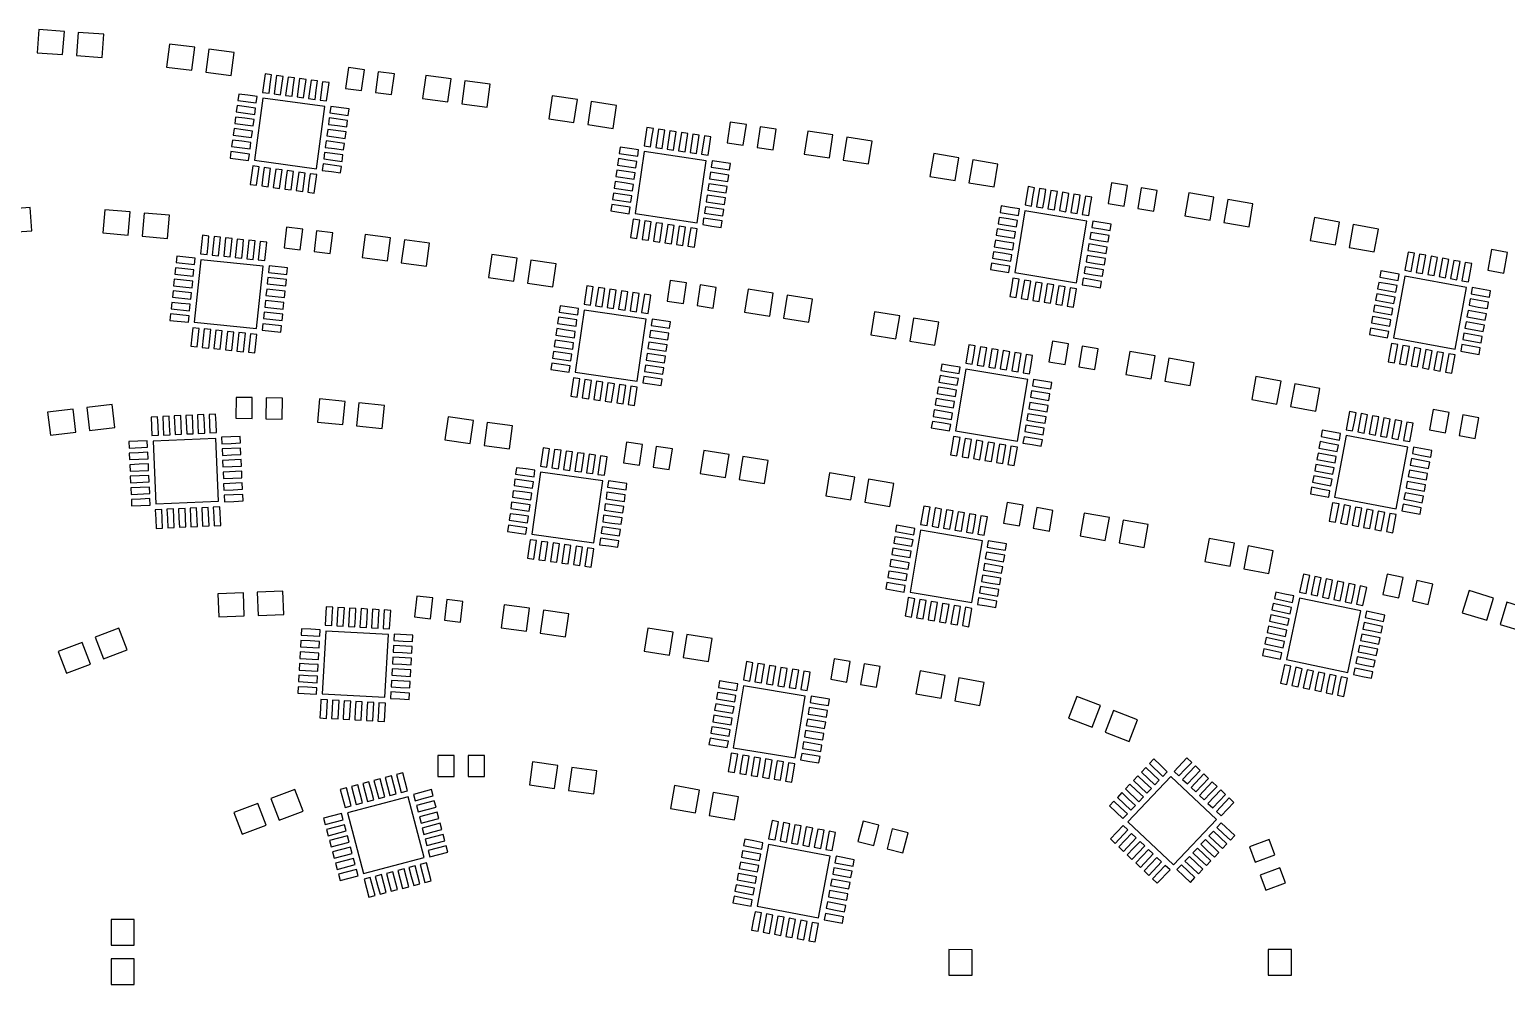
# Model space of a CAD drawing. Header units: millimetres. Extents: x -16 to 156, y 12 to 93.
# Drawn here: x 52.1 to 115.6, y 51.6 to 92.7 of the extents above; entities that cross this region are included whole.
import ezdxf

# ---------------------------------------------------------------- set-up
doc = ezdxf.new("R2010")
doc.units = ezdxf.units.MM
doc.header["$MEASUREMENT"] = 0
doc.layers.add('DXF_export_layers$bottom_solder_resist', color=18, linetype='Continuous', true_color=0x000000)

msp = doc.modelspace()

# ---------------------------------------------------------------- linework, layer by layer
at = {"layer": 'DXF_export_layers$bottom_solder_resist'}
for points in [[(53.566, 92.609), (52.469, 92.69), (52.395, 91.693), (53.492, 91.611)], [(55.262, 92.483), (54.165, 92.564), (54.091, 91.567), (55.188, 91.486)], [(59.185, 91.924), (58.095, 92.066), (57.966, 91.074), (59.057, 90.933)], [(60.871, 91.706), (59.78, 91.847), (59.652, 90.856), (60.742, 90.714)], [(66.485, 90.953), (65.791, 91.048), (65.669, 90.156), (66.362, 90.061)], [(62.429, 90.343), (62.483, 90.74), (62.205, 90.777), (62.098, 89.984), (62.376, 89.947)], [(62.925, 90.277), (62.978, 90.673), (62.701, 90.71), (62.594, 89.918), (62.871, 89.88)], [(63.42, 90.21), (63.474, 90.606), (63.196, 90.644), (63.089, 89.851), (63.367, 89.813)], [(63.916, 90.143), (63.969, 90.54), (63.692, 90.577), (63.585, 89.784), (63.862, 89.747)], [(64.411, 90.076), (64.465, 90.473), (64.187, 90.51), (64.08, 89.717), (64.358, 89.68)], [(64.907, 90.01), (64.96, 90.406), (64.683, 90.443), (64.576, 89.651), (64.853, 89.613)], [(67.773, 90.776), (67.079, 90.871), (66.957, 89.98), (67.65, 89.885)], [(70.213, 90.563), (69.124, 90.715), (68.986, 89.724), (70.076, 89.573)], [(71.897, 90.33), (70.808, 90.481), (70.67, 89.49), (71.76, 89.339)], [(61.466, 89.858), (61.069, 89.911), (61.032, 89.634), (61.825, 89.527), (61.862, 89.804)], [(64.78, 89.371), (62.105, 89.731), (61.744, 87.056), (64.42, 86.695)], [(75.648, 89.67), (74.56, 89.83), (74.415, 88.84), (75.503, 88.681)], [(61.399, 89.362), (61.002, 89.416), (60.965, 89.138), (61.758, 89.031), (61.795, 89.309)], [(65.392, 89.046), (65.789, 88.993), (65.826, 89.27), (65.033, 89.377), (64.996, 89.099)], [(77.33, 89.424), (76.242, 89.583), (76.097, 88.594), (77.185, 88.434)], [(61.265, 88.371), (60.869, 88.425), (60.831, 88.147), (61.624, 88.04), (61.662, 88.318)], [(61.332, 88.867), (60.936, 88.92), (60.898, 88.643), (61.691, 88.536), (61.729, 88.813)], [(65.259, 88.055), (65.655, 88.002), (65.693, 88.279), (64.9, 88.386), (64.862, 88.108)], [(65.326, 88.55), (65.722, 88.497), (65.759, 88.775), (64.967, 88.881), (64.929, 88.604)], [(78.86, 88.038), (78.919, 88.433), (78.642, 88.474), (78.524, 87.683), (78.801, 87.642)], [(79.355, 87.964), (79.413, 88.36), (79.136, 88.401), (79.019, 87.61), (79.296, 87.568)], [(82.923, 88.593), (82.23, 88.697), (82.096, 87.807), (82.789, 87.703)], [(84.208, 88.4), (83.516, 88.504), (83.382, 87.614), (84.074, 87.51)], [(61.199, 87.876), (60.802, 87.929), (60.765, 87.652), (61.558, 87.545), (61.595, 87.822)], [(65.192, 87.559), (65.588, 87.506), (65.626, 87.784), (64.833, 87.89), (64.796, 87.613)], [(79.849, 87.891), (79.908, 88.286), (79.631, 88.327), (79.513, 87.536), (79.79, 87.495)], [(80.344, 87.817), (80.402, 88.213), (80.125, 88.254), (80.008, 87.463), (80.285, 87.422)], [(80.838, 87.744), (80.897, 88.139), (80.62, 88.181), (80.503, 87.389), (80.779, 87.348)], [(81.333, 87.67), (81.392, 88.066), (81.115, 88.107), (80.997, 87.316), (81.274, 87.275)], [(86.652, 88.148), (85.565, 88.316), (85.412, 87.328), (86.5, 87.16)], [(88.332, 87.888), (87.245, 88.056), (87.092, 87.068), (88.18, 86.9)], [(61.132, 87.38), (60.735, 87.434), (60.698, 87.156), (61.491, 87.049), (61.528, 87.327)], [(65.125, 87.064), (65.522, 87.011), (65.559, 87.288), (64.766, 87.395), (64.729, 87.117)], [(77.817, 87.07), (77.421, 87.129), (77.38, 86.852), (78.171, 86.735), (78.212, 87.012)], [(77.89, 87.565), (77.494, 87.624), (77.453, 87.347), (78.245, 87.229), (78.286, 87.506)], [(81.198, 87.033), (78.527, 87.43), (78.13, 84.759), (80.801, 84.362)], [(92.075, 87.169), (90.989, 87.346), (90.828, 86.359), (91.914, 86.182)], [(61.617, 86.417), (61.564, 86.02), (61.841, 85.983), (61.948, 86.776), (61.671, 86.813)], [(62.113, 86.35), (62.059, 85.954), (62.337, 85.916), (62.444, 86.709), (62.166, 86.746)], [(62.608, 86.283), (62.555, 85.887), (62.832, 85.849), (62.939, 86.642), (62.662, 86.68)], [(63.104, 86.216), (63.051, 85.82), (63.328, 85.783), (63.435, 86.575), (63.157, 86.613)], [(63.599, 86.15), (63.546, 85.753), (63.824, 85.716), (63.93, 86.509), (63.653, 86.546)], [(64.095, 86.083), (64.042, 85.686), (64.319, 85.649), (64.426, 86.442), (64.148, 86.479)], [(65.058, 86.568), (65.455, 86.515), (65.492, 86.792), (64.699, 86.899), (64.662, 86.622)], [(77.743, 86.576), (77.347, 86.634), (77.306, 86.358), (78.098, 86.24), (78.139, 86.517)], [(81.732, 86.206), (82.128, 86.147), (82.169, 86.424), (81.377, 86.541), (81.336, 86.265)], [(81.805, 86.7), (82.201, 86.642), (82.242, 86.919), (81.451, 87.036), (81.41, 86.759)], [(93.753, 86.895), (92.667, 87.072), (92.506, 86.085), (93.592, 85.908)], [(77.67, 86.081), (77.274, 86.14), (77.233, 85.863), (78.024, 85.745), (78.065, 86.022)], [(81.659, 85.711), (82.054, 85.652), (82.095, 85.929), (81.304, 86.047), (81.263, 85.77)], [(95.26, 85.484), (95.325, 85.878), (95.049, 85.924), (94.918, 85.135), (95.195, 85.089)], [(95.753, 85.402), (95.818, 85.797), (95.542, 85.843), (95.412, 85.053), (95.688, 85.008)], [(99.331, 85.973), (98.641, 86.088), (98.492, 85.201), (99.183, 85.085)], [(100.613, 85.758), (99.923, 85.874), (99.774, 84.986), (100.465, 84.87)], [(77.596, 85.587), (77.201, 85.645), (77.159, 85.368), (77.951, 85.251), (77.992, 85.528)], [(81.585, 85.217), (81.981, 85.158), (82.022, 85.435), (81.231, 85.552), (81.189, 85.275)], [(96.246, 85.321), (96.312, 85.715), (96.035, 85.761), (95.905, 84.972), (96.181, 84.926)], [(96.74, 85.239), (96.805, 85.634), (96.529, 85.68), (96.398, 84.89), (96.675, 84.845)], [(97.233, 85.158), (97.298, 85.552), (97.022, 85.598), (96.892, 84.809), (97.168, 84.763)], [(97.726, 85.076), (97.792, 85.471), (97.515, 85.516), (97.385, 84.727), (97.661, 84.681)], [(103.053, 85.466), (101.969, 85.652), (101.8, 84.667), (102.884, 84.481)], [(104.729, 85.179), (103.645, 85.365), (103.475, 84.379), (104.56, 84.193)], [(52.092, 85.024), (50.995, 84.942), (51.069, 83.945), (52.166, 84.026)], [(56.399, 84.834), (55.303, 84.926), (55.219, 83.929), (56.316, 83.837)], [(58.093, 84.692), (56.997, 84.784), (56.913, 83.787), (58.01, 83.695)], [(77.523, 85.092), (77.127, 85.151), (77.086, 84.874), (77.877, 84.756), (77.918, 85.033)], [(81.438, 84.227), (81.834, 84.169), (81.875, 84.446), (81.084, 84.563), (81.043, 84.286)], [(81.512, 84.722), (81.907, 84.663), (81.948, 84.94), (81.157, 85.058), (81.116, 84.781)], [(94.201, 84.534), (93.806, 84.599), (93.76, 84.323), (94.55, 84.192), (94.595, 84.469)], [(94.282, 85.027), (93.888, 85.092), (93.842, 84.816), (94.631, 84.686), (94.677, 84.962)], [(97.581, 84.441), (94.917, 84.882), (94.477, 82.218), (97.141, 81.777)], [(108.458, 84.398), (107.375, 84.593), (107.198, 83.609), (108.281, 83.414)], [(63.828, 84.093), (63.133, 84.177), (63.024, 83.284), (63.719, 83.199)], [(65.118, 83.936), (64.423, 84.02), (64.314, 83.127), (65.009, 83.042)], [(77.995, 84.122), (77.937, 83.726), (78.214, 83.685), (78.331, 84.477), (78.054, 84.518)], [(78.49, 84.049), (78.431, 83.653), (78.708, 83.612), (78.826, 84.403), (78.549, 84.444)], [(78.985, 83.975), (78.926, 83.579), (79.203, 83.538), (79.32, 84.33), (79.043, 84.371)], [(79.479, 83.902), (79.42, 83.506), (79.697, 83.465), (79.815, 84.256), (79.538, 84.297)], [(79.974, 83.828), (79.915, 83.433), (80.192, 83.391), (80.309, 84.183), (80.032, 84.224)], [(80.468, 83.755), (80.41, 83.359), (80.686, 83.318), (80.804, 84.109), (80.527, 84.15)], [(94.119, 84.04), (93.725, 84.106), (93.679, 83.829), (94.468, 83.699), (94.514, 83.975)], [(98.102, 83.605), (98.496, 83.54), (98.542, 83.816), (97.753, 83.947), (97.707, 83.67)], [(98.183, 84.099), (98.578, 84.033), (98.623, 84.31), (97.834, 84.44), (97.788, 84.164)], [(110.131, 84.098), (109.048, 84.292), (108.871, 83.308), (109.954, 83.113)], [(59.749, 83.398), (59.791, 83.796), (59.513, 83.826), (59.428, 83.03), (59.707, 83.001)], [(60.246, 83.346), (60.289, 83.743), (60.01, 83.773), (59.926, 82.977), (60.204, 82.948)], [(60.744, 83.293), (60.786, 83.691), (60.507, 83.72), (60.423, 82.925), (60.701, 82.895)], [(61.241, 83.24), (61.283, 83.638), (61.005, 83.667), (60.92, 82.872), (61.198, 82.842)], [(61.738, 83.187), (61.78, 83.585), (61.502, 83.614), (61.417, 82.819), (61.696, 82.789)], [(62.235, 83.134), (62.277, 83.532), (61.999, 83.562), (61.914, 82.766), (62.193, 82.737)], [(67.605, 83.716), (66.515, 83.865), (66.38, 82.874), (67.47, 82.725)], [(69.29, 83.486), (68.2, 83.635), (68.065, 82.644), (69.154, 82.495)], [(94.038, 83.547), (93.643, 83.612), (93.597, 83.336), (94.387, 83.206), (94.432, 83.482)], [(98.02, 83.112), (98.415, 83.047), (98.46, 83.323), (97.671, 83.453), (97.625, 83.177)], [(58.8, 82.886), (58.402, 82.928), (58.372, 82.65), (59.168, 82.565), (59.197, 82.844)], [(62.127, 82.492), (59.442, 82.777), (59.157, 80.092), (61.842, 79.807)], [(73.056, 82.837), (71.967, 82.994), (71.824, 82.004), (72.913, 81.847)], [(74.738, 82.595), (73.649, 82.752), (73.507, 81.762), (74.596, 81.605)], [(93.956, 83.054), (93.562, 83.119), (93.516, 82.843), (94.305, 82.712), (94.351, 82.989)], [(97.938, 82.619), (98.333, 82.553), (98.379, 82.83), (97.59, 82.96), (97.544, 82.684)], [(111.615, 82.663), (111.686, 83.056), (111.411, 83.106), (111.268, 82.319), (111.543, 82.269)], [(112.107, 82.573), (112.178, 82.967), (111.903, 83.017), (111.76, 82.23), (112.035, 82.18)], [(112.599, 82.484), (112.67, 82.878), (112.395, 82.928), (112.252, 82.14), (112.527, 82.09)], [(113.091, 82.395), (113.162, 82.788), (112.887, 82.838), (112.744, 82.051), (113.019, 82.001)], [(113.583, 82.305), (113.654, 82.699), (113.379, 82.749), (113.236, 81.962), (113.511, 81.912)], [(114.075, 82.216), (114.146, 82.609), (113.871, 82.659), (113.728, 81.872), (114.003, 81.822)], [(115.693, 83.087), (115.005, 83.214), (114.842, 82.328), (115.531, 82.202)], [(58.747, 82.389), (58.349, 82.431), (58.32, 82.152), (59.115, 82.068), (59.145, 82.346)], [(62.748, 82.185), (63.145, 82.143), (63.175, 82.421), (62.38, 82.506), (62.35, 82.227)], [(93.875, 82.561), (93.48, 82.626), (93.434, 82.35), (94.224, 82.219), (94.269, 82.495)], [(97.857, 82.125), (98.252, 82.06), (98.297, 82.336), (97.508, 82.467), (97.462, 82.191)], [(110.63, 82.222), (110.237, 82.293), (110.187, 82.018), (110.974, 81.875), (111.024, 82.15)], [(113.919, 81.583), (111.263, 82.066), (110.78, 79.41), (113.437, 78.927)], [(58.641, 81.394), (58.243, 81.436), (58.214, 81.158), (59.009, 81.074), (59.039, 81.352)], [(58.694, 81.891), (58.296, 81.934), (58.267, 81.655), (59.062, 81.571), (59.092, 81.849)], [(62.642, 81.19), (63.04, 81.148), (63.069, 81.427), (62.274, 81.511), (62.244, 81.233)], [(62.695, 81.688), (63.093, 81.645), (63.122, 81.924), (62.327, 82.008), (62.297, 81.73)], [(76.276, 81.213), (76.334, 81.609), (76.057, 81.649), (75.941, 80.857), (76.218, 80.817)], [(76.771, 81.14), (76.829, 81.536), (76.552, 81.577), (76.436, 80.785), (76.713, 80.745)], [(77.266, 81.068), (77.323, 81.464), (77.046, 81.504), (76.931, 80.713), (77.208, 80.672)], [(77.76, 80.996), (77.818, 81.392), (77.541, 81.432), (77.425, 80.641), (77.703, 80.6)], [(80.342, 81.777), (79.65, 81.879), (79.517, 80.989), (80.21, 80.886)], [(81.628, 81.586), (80.936, 81.688), (80.803, 80.798), (81.496, 80.695)], [(84.082, 81.335), (82.995, 81.502), (82.843, 80.514), (83.931, 80.347)], [(94.331, 81.583), (94.266, 81.188), (94.542, 81.143), (94.673, 81.932), (94.397, 81.978)], [(94.825, 81.501), (94.759, 81.107), (95.036, 81.061), (95.166, 81.85), (94.89, 81.896)], [(95.318, 81.42), (95.253, 81.025), (95.529, 80.98), (95.659, 81.769), (95.383, 81.815)], [(95.811, 81.338), (95.746, 80.944), (96.022, 80.898), (96.153, 81.687), (95.876, 81.733)], [(96.305, 81.257), (96.239, 80.862), (96.516, 80.817), (96.646, 81.606), (96.37, 81.652)], [(96.798, 81.175), (96.733, 80.781), (97.009, 80.735), (97.139, 81.524), (96.863, 81.57)], [(97.775, 81.632), (98.17, 81.567), (98.216, 81.843), (97.426, 81.974), (97.381, 81.697)], [(110.541, 81.73), (110.147, 81.801), (110.097, 81.526), (110.884, 81.383), (110.934, 81.658)], [(114.516, 81.231), (114.909, 81.16), (114.959, 81.435), (114.172, 81.578), (114.122, 81.303)], [(58.588, 80.897), (58.191, 80.939), (58.161, 80.661), (58.957, 80.576), (58.986, 80.855)], [(62.589, 80.693), (62.987, 80.651), (63.017, 80.929), (62.221, 81.014), (62.192, 80.735)], [(75.307, 80.738), (74.911, 80.796), (74.871, 80.519), (75.663, 80.403), (75.703, 80.68)], [(78.255, 80.924), (78.313, 81.319), (78.036, 81.36), (77.92, 80.568), (78.197, 80.528)], [(78.75, 80.851), (78.808, 81.247), (78.531, 81.288), (78.415, 80.496), (78.692, 80.456)], [(85.763, 81.077), (84.675, 81.244), (84.524, 80.256), (85.611, 80.089)], [(110.362, 80.746), (109.969, 80.817), (109.919, 80.542), (110.706, 80.399), (110.756, 80.674)], [(110.452, 81.238), (110.058, 81.309), (110.008, 81.034), (110.795, 80.891), (110.845, 81.166)], [(114.426, 80.739), (114.82, 80.668), (114.87, 80.943), (114.083, 81.086), (114.033, 80.811)], [(58.536, 80.4), (58.138, 80.442), (58.108, 80.164), (58.904, 80.079), (58.933, 80.358)], [(62.536, 80.196), (62.934, 80.154), (62.964, 80.432), (62.168, 80.517), (62.139, 80.238)], [(75.235, 80.243), (74.839, 80.301), (74.799, 80.024), (75.59, 79.908), (75.631, 80.185)], [(78.616, 80.214), (75.945, 80.604), (75.554, 77.933), (78.226, 77.542)], [(79.225, 79.883), (79.621, 79.825), (79.661, 80.102), (78.869, 80.217), (78.829, 79.94)], [(89.525, 80.355), (88.44, 80.533), (88.278, 79.546), (89.364, 79.368)], [(91.203, 80.08), (90.117, 80.258), (89.956, 79.271), (91.041, 79.093)], [(110.273, 80.254), (109.879, 80.325), (109.829, 80.05), (110.616, 79.907), (110.666, 80.182)], [(114.337, 80.247), (114.731, 80.176), (114.781, 80.451), (113.994, 80.594), (113.943, 80.319)], [(59.048, 79.45), (59.006, 79.053), (59.284, 79.023), (59.369, 79.819), (59.09, 79.848)], [(59.545, 79.398), (59.503, 79), (59.782, 78.97), (59.866, 79.766), (59.588, 79.795)], [(60.043, 79.345), (60, 78.947), (60.279, 78.917), (60.363, 79.713), (60.085, 79.742)], [(60.54, 79.292), (60.498, 78.894), (60.776, 78.865), (60.86, 79.66), (60.582, 79.69)], [(61.037, 79.239), (60.995, 78.841), (61.273, 78.812), (61.358, 79.607), (61.079, 79.637)], [(61.534, 79.186), (61.492, 78.788), (61.77, 78.759), (61.855, 79.554), (61.576, 79.584)], [(62.484, 79.699), (62.881, 79.657), (62.911, 79.935), (62.115, 80.02), (62.086, 79.741)], [(75.163, 79.748), (74.767, 79.806), (74.726, 79.529), (75.518, 79.413), (75.559, 79.69)], [(79.153, 79.388), (79.548, 79.33), (79.589, 79.607), (78.797, 79.723), (78.757, 79.446)], [(110.183, 79.762), (109.79, 79.833), (109.74, 79.558), (110.527, 79.415), (110.577, 79.69)], [(114.158, 79.263), (114.552, 79.192), (114.602, 79.467), (113.815, 79.61), (113.765, 79.335)], [(114.248, 79.755), (114.641, 79.684), (114.691, 79.959), (113.904, 80.102), (113.854, 79.827)], [(75.09, 79.254), (74.695, 79.311), (74.654, 79.034), (75.446, 78.919), (75.486, 79.196)], [(79.08, 78.893), (79.476, 78.835), (79.517, 79.112), (78.725, 79.228), (78.684, 78.951)], [(92.713, 78.667), (92.779, 79.062), (92.503, 79.108), (92.371, 78.318), (92.648, 78.272)], [(93.207, 78.585), (93.272, 78.979), (92.996, 79.025), (92.865, 78.236), (93.141, 78.19)], [(93.7, 78.503), (93.766, 78.897), (93.489, 78.943), (93.358, 78.154), (93.634, 78.108)], [(94.193, 78.42), (94.259, 78.815), (93.983, 78.861), (93.851, 78.072), (94.127, 78.026)], [(96.79, 79.149), (96.1, 79.266), (95.95, 78.378), (96.64, 78.262)], [(98.072, 78.932), (97.382, 79.049), (97.232, 78.162), (97.922, 78.045)], [(110.624, 78.777), (110.553, 78.384), (110.828, 78.334), (110.971, 79.121), (110.696, 79.171)], [(111.116, 78.688), (111.045, 78.294), (111.32, 78.244), (111.463, 79.031), (111.188, 79.081)], [(111.608, 78.598), (111.537, 78.205), (111.812, 78.155), (111.955, 78.942), (111.68, 78.992)], [(112.1, 78.509), (112.029, 78.115), (112.304, 78.065), (112.447, 78.853), (112.172, 78.903)], [(114.069, 78.771), (114.462, 78.7), (114.513, 78.975), (113.725, 79.118), (113.675, 78.843)], [(74.946, 78.264), (74.55, 78.322), (74.51, 78.045), (75.301, 77.929), (75.342, 78.206)], [(75.018, 78.759), (74.622, 78.817), (74.582, 78.54), (75.374, 78.424), (75.414, 78.701)], [(78.936, 77.904), (79.331, 77.846), (79.372, 78.123), (78.58, 78.238), (78.54, 77.961)], [(79.008, 78.398), (79.404, 78.34), (79.444, 78.617), (78.653, 78.733), (78.612, 78.456)], [(91.735, 78.212), (91.341, 78.277), (91.295, 78.001), (92.084, 77.87), (92.13, 78.146)], [(94.686, 78.338), (94.752, 78.733), (94.476, 78.779), (94.344, 77.99), (94.62, 77.944)], [(95.179, 78.256), (95.245, 78.651), (94.969, 78.697), (94.837, 77.908), (95.114, 77.862)], [(100.521, 78.632), (99.437, 78.821), (99.265, 77.836), (100.349, 77.647)], [(102.196, 78.34), (101.112, 78.529), (100.94, 77.544), (102.024, 77.355)], [(112.592, 78.42), (112.521, 78.026), (112.796, 77.976), (112.939, 78.763), (112.664, 78.813)], [(113.084, 78.33), (113.013, 77.937), (113.288, 77.887), (113.431, 78.674), (113.156, 78.724)], [(75.421, 77.295), (75.363, 76.899), (75.64, 76.859), (75.756, 77.651), (75.479, 77.691)], [(75.916, 77.223), (75.858, 76.827), (76.135, 76.787), (76.25, 77.578), (75.973, 77.619)], [(78.863, 77.409), (79.259, 77.351), (79.3, 77.628), (78.508, 77.744), (78.468, 77.467)], [(91.653, 77.718), (91.259, 77.784), (91.213, 77.508), (92.002, 77.376), (92.048, 77.653)], [(95.033, 77.621), (92.37, 78.065), (91.926, 75.402), (94.589, 74.958)], [(95.635, 77.278), (96.029, 77.212), (96.075, 77.488), (95.286, 77.62), (95.24, 77.344)], [(105.941, 77.544), (104.859, 77.743), (104.678, 76.76), (105.76, 76.561)], [(76.41, 77.151), (76.353, 76.755), (76.63, 76.714), (76.745, 77.506), (76.468, 77.546)], [(76.905, 77.078), (76.847, 76.683), (77.124, 76.642), (77.24, 77.434), (76.963, 77.474)], [(77.4, 77.006), (77.342, 76.61), (77.619, 76.57), (77.735, 77.361), (77.458, 77.402)], [(77.895, 76.934), (77.837, 76.538), (78.114, 76.498), (78.229, 77.289), (77.952, 77.33)], [(91.571, 77.225), (91.176, 77.291), (91.13, 77.015), (91.919, 76.883), (91.965, 77.159)], [(95.553, 76.785), (95.947, 76.719), (95.993, 76.995), (95.204, 77.127), (95.158, 76.85)], [(107.613, 77.236), (106.531, 77.435), (106.35, 76.452), (107.432, 76.253)], [(53.938, 76.343), (52.846, 76.215), (52.962, 75.222), (54.055, 75.35)], [(55.626, 76.541), (54.534, 76.413), (54.651, 75.42), (55.743, 75.548)], [(61.656, 76.835), (60.956, 76.845), (60.943, 75.945), (61.643, 75.935)], [(62.956, 76.815), (62.256, 76.826), (62.243, 75.926), (62.942, 75.915)], [(65.648, 76.67), (64.553, 76.778), (64.455, 75.783), (65.55, 75.675)], [(67.34, 76.503), (66.245, 76.611), (66.147, 75.616), (67.242, 75.508)], [(91.407, 76.239), (91.012, 76.304), (90.966, 76.028), (91.755, 75.897), (91.801, 76.173)], [(91.489, 76.732), (91.094, 76.798), (91.048, 76.521), (91.837, 76.39), (91.883, 76.666)], [(95.471, 76.292), (95.865, 76.226), (95.911, 76.502), (95.122, 76.633), (95.076, 76.357)], [(113.179, 76.2), (112.491, 76.329), (112.324, 75.445), (113.012, 75.315)], [(57.596, 75.614), (57.577, 76.013), (57.298, 76.001), (57.334, 75.202), (57.614, 75.214)], [(58.095, 75.637), (58.077, 76.036), (57.797, 76.024), (57.834, 75.224), (58.113, 75.237)], [(58.595, 75.659), (58.576, 76.059), (58.297, 76.046), (58.333, 75.247), (58.613, 75.26)], [(59.094, 75.682), (59.076, 76.082), (58.796, 76.069), (58.833, 75.27), (59.112, 75.283)], [(59.594, 75.705), (59.575, 76.105), (59.296, 76.092), (59.332, 75.293), (59.612, 75.306)], [(60.093, 75.728), (60.075, 76.127), (59.795, 76.115), (59.832, 75.316), (60.111, 75.328)], [(71.176, 75.85), (70.086, 76.002), (69.948, 75.011), (71.038, 74.859)], [(72.86, 75.615), (71.77, 75.767), (71.632, 74.776), (72.721, 74.625)], [(91.324, 75.746), (90.93, 75.811), (90.884, 75.535), (91.673, 75.404), (91.719, 75.68)], [(95.388, 75.798), (95.783, 75.733), (95.829, 76.009), (95.04, 76.14), (94.994, 75.864)], [(109.095, 75.795), (109.168, 76.188), (108.893, 76.239), (108.746, 75.453), (109.022, 75.401)], [(109.586, 75.703), (109.66, 76.096), (109.384, 76.148), (109.238, 75.361), (109.513, 75.31)], [(110.078, 75.612), (110.151, 76.005), (109.876, 76.056), (109.729, 75.27), (110.005, 75.218)], [(110.569, 75.52), (110.643, 75.913), (110.367, 75.964), (110.221, 75.178), (110.496, 75.127)], [(111.061, 75.428), (111.134, 75.822), (110.859, 75.873), (110.712, 75.086), (110.988, 75.035)], [(111.553, 75.337), (111.626, 75.73), (111.351, 75.781), (111.204, 74.995), (111.479, 74.944)], [(114.456, 75.959), (113.769, 76.089), (113.602, 75.204), (114.29, 75.075)], [(60.083, 75.077), (57.386, 74.954), (57.509, 72.256), (60.206, 72.38)], [(60.743, 74.867), (61.143, 74.885), (61.13, 75.165), (60.331, 75.128), (60.343, 74.848)], [(91.78, 74.767), (91.714, 74.373), (91.99, 74.327), (92.122, 75.116), (91.846, 75.162)], [(92.273, 74.685), (92.207, 74.291), (92.483, 74.245), (92.615, 75.034), (92.339, 75.08)], [(95.224, 74.812), (95.619, 74.746), (95.665, 75.022), (94.875, 75.154), (94.829, 74.878)], [(95.306, 75.305), (95.701, 75.239), (95.747, 75.516), (94.958, 75.647), (94.912, 75.371)], [(108.108, 75.358), (107.715, 75.431), (107.664, 75.156), (108.45, 75.009), (108.501, 75.285)], [(111.394, 74.705), (108.74, 75.2), (108.245, 72.545), (110.9, 72.051)], [(56.734, 74.964), (56.335, 74.946), (56.348, 74.666), (57.147, 74.702), (57.134, 74.982)], [(56.757, 74.464), (56.358, 74.446), (56.37, 74.167), (57.17, 74.203), (57.157, 74.483)], [(60.766, 74.367), (61.165, 74.385), (61.153, 74.665), (60.353, 74.629), (60.366, 74.349)], [(74.394, 74.24), (74.451, 74.636), (74.174, 74.676), (74.061, 73.884), (74.338, 73.844)], [(74.889, 74.17), (74.946, 74.566), (74.669, 74.605), (74.556, 73.813), (74.833, 73.774)], [(75.384, 74.099), (75.441, 74.495), (75.164, 74.535), (75.051, 73.743), (75.328, 73.703)], [(75.879, 74.029), (75.936, 74.425), (75.659, 74.464), (75.546, 73.672), (75.823, 73.633)], [(76.374, 73.958), (76.431, 74.354), (76.154, 74.394), (76.041, 73.602), (76.318, 73.562)], [(78.45, 74.819), (77.757, 74.92), (77.628, 74.029), (78.321, 73.928)], [(79.737, 74.632), (79.044, 74.733), (78.914, 73.842), (79.607, 73.741)], [(82.176, 74.388), (81.088, 74.553), (80.938, 73.565), (82.026, 73.399)], [(92.766, 74.603), (92.701, 74.208), (92.977, 74.162), (93.108, 74.952), (92.832, 74.998)], [(93.259, 74.521), (93.194, 74.126), (93.47, 74.08), (93.601, 74.869), (93.325, 74.915)], [(93.753, 74.439), (93.687, 74.044), (93.963, 73.998), (94.095, 74.787), (93.818, 74.833)], [(94.246, 74.356), (94.18, 73.962), (94.456, 73.916), (94.588, 74.705), (94.312, 74.751)], [(107.925, 74.375), (107.532, 74.448), (107.481, 74.173), (108.267, 74.026), (108.318, 74.302)], [(108.017, 74.866), (107.623, 74.94), (107.572, 74.664), (108.359, 74.518), (108.41, 74.793)], [(111.989, 74.35), (112.383, 74.277), (112.434, 74.552), (111.647, 74.699), (111.596, 74.423)], [(56.78, 73.965), (56.38, 73.947), (56.393, 73.667), (57.192, 73.704), (57.18, 73.983)], [(60.789, 73.868), (61.188, 73.886), (61.175, 74.166), (60.376, 74.129), (60.389, 73.849)], [(73.427, 73.762), (73.031, 73.818), (72.992, 73.541), (73.784, 73.428), (73.823, 73.705)], [(76.869, 73.888), (76.926, 74.284), (76.649, 74.323), (76.536, 73.531), (76.813, 73.492)], [(83.857, 74.133), (82.769, 74.298), (82.619, 73.309), (83.706, 73.144)], [(107.834, 73.883), (107.44, 73.956), (107.389, 73.681), (108.175, 73.535), (108.227, 73.81)], [(111.898, 73.859), (112.291, 73.785), (112.342, 74.061), (111.556, 74.207), (111.504, 73.932)], [(56.803, 73.465), (56.403, 73.447), (56.416, 73.168), (57.215, 73.204), (57.202, 73.484)], [(60.811, 73.368), (61.211, 73.386), (61.198, 73.666), (60.399, 73.63), (60.412, 73.35)], [(60.834, 72.869), (61.234, 72.887), (61.221, 73.167), (60.422, 73.13), (60.435, 72.85)], [(73.357, 73.267), (72.961, 73.323), (72.921, 73.046), (73.713, 72.933), (73.753, 73.21)], [(76.738, 73.25), (74.065, 73.63), (73.685, 70.957), (76.358, 70.577)], [(77.348, 72.921), (77.744, 72.864), (77.783, 73.142), (76.991, 73.254), (76.952, 72.977)], [(87.59, 73.417), (86.504, 73.596), (86.341, 72.61), (87.426, 72.43)], [(89.267, 73.139), (88.182, 73.319), (88.018, 72.332), (89.104, 72.152)], [(107.742, 73.392), (107.349, 73.465), (107.297, 73.19), (108.084, 73.043), (108.135, 73.318)], [(111.715, 72.876), (112.108, 72.802), (112.159, 73.078), (111.373, 73.224), (111.321, 72.949)], [(111.806, 73.367), (112.199, 73.294), (112.251, 73.569), (111.464, 73.716), (111.413, 73.44)], [(56.826, 72.966), (56.426, 72.948), (56.439, 72.668), (57.238, 72.705), (57.225, 72.984)], [(56.848, 72.467), (56.449, 72.448), (56.462, 72.169), (57.261, 72.205), (57.248, 72.485)], [(60.857, 72.369), (61.257, 72.387), (61.244, 72.667), (60.445, 72.631), (60.457, 72.351)], [(73.286, 72.772), (72.89, 72.828), (72.851, 72.551), (73.643, 72.438), (73.682, 72.715)], [(77.277, 72.426), (77.673, 72.369), (77.713, 72.647), (76.921, 72.759), (76.881, 72.482)], [(107.65, 72.9), (107.257, 72.973), (107.206, 72.698), (107.992, 72.552), (108.044, 72.827)], [(111.623, 72.384), (112.016, 72.311), (112.068, 72.586), (111.281, 72.733), (111.23, 72.457)], [(57.498, 71.605), (57.517, 71.206), (57.796, 71.218), (57.76, 72.018), (57.48, 72.005)], [(57.998, 71.628), (58.016, 71.228), (58.296, 71.241), (58.259, 72.04), (57.98, 72.028)], [(58.497, 71.651), (58.516, 71.251), (58.795, 71.264), (58.759, 72.063), (58.479, 72.05)], [(58.997, 71.674), (59.015, 71.274), (59.295, 71.287), (59.258, 72.086), (58.979, 72.073)], [(59.496, 71.696), (59.515, 71.297), (59.794, 71.31), (59.758, 72.109), (59.478, 72.096)], [(59.996, 71.719), (60.014, 71.32), (60.294, 71.332), (60.257, 72.132), (59.977, 72.119)], [(73.216, 72.277), (72.82, 72.333), (72.78, 72.056), (73.572, 71.943), (73.612, 72.22)], [(77.207, 71.931), (77.603, 71.874), (77.642, 72.152), (76.85, 72.264), (76.811, 71.987)], [(90.767, 71.725), (90.834, 72.12), (90.557, 72.166), (90.424, 71.378), (90.7, 71.331)], [(91.26, 71.642), (91.327, 72.037), (91.05, 72.083), (90.917, 71.294), (91.193, 71.248)], [(91.753, 71.559), (91.82, 71.953), (91.544, 72), (91.41, 71.211), (91.686, 71.164)], [(92.246, 71.476), (92.313, 71.87), (92.037, 71.917), (91.903, 71.128), (92.179, 71.081)], [(94.837, 72.199), (94.147, 72.317), (93.994, 71.43), (94.684, 71.312)], [(96.118, 71.978), (95.428, 72.097), (95.275, 71.21), (95.965, 71.091)], [(98.55, 71.67), (97.467, 71.864), (97.291, 70.879), (98.374, 70.686)], [(108.087, 71.913), (108.014, 71.52), (108.289, 71.469), (108.436, 72.255), (108.16, 72.307)], [(108.579, 71.822), (108.505, 71.429), (108.781, 71.377), (108.927, 72.164), (108.652, 72.215)], [(109.07, 71.73), (108.997, 71.337), (109.272, 71.286), (109.419, 72.072), (109.143, 72.124)], [(109.562, 71.639), (109.489, 71.246), (109.764, 71.194), (109.91, 71.981), (109.635, 72.032)], [(110.053, 71.547), (109.98, 71.154), (110.255, 71.103), (110.402, 71.889), (110.127, 71.941)], [(110.545, 71.456), (110.472, 71.063), (110.747, 71.011), (110.893, 71.798), (110.618, 71.849)], [(111.532, 71.892), (111.925, 71.819), (111.976, 72.095), (111.19, 72.241), (111.138, 71.966)], [(73.075, 71.287), (72.679, 71.343), (72.639, 71.066), (73.432, 70.953), (73.471, 71.23)], [(73.145, 71.782), (72.749, 71.838), (72.71, 71.561), (73.502, 71.448), (73.541, 71.725)], [(77.066, 70.941), (77.462, 70.884), (77.502, 71.162), (76.709, 71.274), (76.67, 70.997)], [(77.136, 71.436), (77.533, 71.379), (77.572, 71.657), (76.78, 71.769), (76.74, 71.492)], [(89.788, 71.272), (89.393, 71.339), (89.347, 71.063), (90.136, 70.929), (90.182, 71.205)], [(92.739, 71.392), (92.806, 71.787), (92.53, 71.833), (92.396, 71.045), (92.672, 70.998)], [(93.232, 71.309), (93.299, 71.704), (93.023, 71.75), (92.889, 70.961), (93.165, 70.915)], [(100.224, 71.371), (99.141, 71.565), (98.965, 70.581), (100.048, 70.387)], [(73.553, 70.32), (73.497, 69.923), (73.774, 69.884), (73.887, 70.676), (73.61, 70.716)], [(74.048, 70.249), (73.992, 69.853), (74.269, 69.814), (74.382, 70.606), (74.105, 70.645)], [(74.543, 70.179), (74.487, 69.783), (74.764, 69.743), (74.877, 70.535), (74.6, 70.575)], [(76.996, 70.446), (77.392, 70.389), (77.431, 70.667), (76.639, 70.779), (76.6, 70.502)], [(89.705, 70.779), (89.31, 70.846), (89.264, 70.57), (90.052, 70.436), (90.099, 70.712)], [(93.084, 70.675), (90.422, 71.124), (89.973, 68.462), (92.635, 68.013)], [(93.685, 70.33), (94.08, 70.263), (94.126, 70.539), (93.338, 70.673), (93.291, 70.397)], [(103.931, 70.561), (102.85, 70.767), (102.663, 69.785), (103.744, 69.579)], [(75.038, 70.108), (74.982, 69.712), (75.259, 69.673), (75.372, 70.465), (75.095, 70.504)], [(75.533, 70.038), (75.477, 69.642), (75.754, 69.602), (75.867, 70.394), (75.59, 70.434)], [(76.028, 69.967), (75.972, 69.571), (76.249, 69.532), (76.362, 70.324), (76.085, 70.363)], [(89.621, 70.286), (89.227, 70.353), (89.18, 70.077), (89.969, 69.943), (90.016, 70.219)], [(93.602, 69.837), (93.997, 69.77), (94.043, 70.046), (93.254, 70.18), (93.208, 69.904)], [(105.601, 70.243), (104.52, 70.449), (104.333, 69.467), (105.414, 69.261)], [(89.455, 69.3), (89.06, 69.367), (89.014, 69.091), (89.803, 68.957), (89.849, 69.233)], [(89.538, 69.793), (89.144, 69.86), (89.097, 69.584), (89.886, 69.45), (89.932, 69.726)], [(93.519, 69.344), (93.913, 69.277), (93.96, 69.553), (93.171, 69.687), (93.124, 69.411)], [(89.372, 68.807), (88.977, 68.874), (88.931, 68.597), (89.719, 68.464), (89.766, 68.74)], [(93.352, 68.358), (93.747, 68.291), (93.793, 68.567), (93.005, 68.701), (92.958, 68.425)], [(93.436, 68.851), (93.83, 68.784), (93.877, 69.06), (93.088, 69.194), (93.041, 68.918)], [(107.098, 68.788), (107.18, 69.179), (106.906, 69.237), (106.741, 68.454), (107.015, 68.396)], [(107.587, 68.685), (107.669, 69.076), (107.395, 69.134), (107.231, 68.351), (107.505, 68.294)], [(108.076, 68.582), (108.158, 68.974), (107.884, 69.031), (107.72, 68.248), (107.994, 68.191)], [(108.565, 68.479), (108.648, 68.871), (108.374, 68.928), (108.209, 68.145), (108.483, 68.088)], [(109.055, 68.376), (109.137, 68.768), (108.863, 68.826), (108.699, 68.043), (108.973, 67.985)], [(109.544, 68.274), (109.626, 68.665), (109.352, 68.723), (109.188, 67.94), (109.462, 67.882)], [(111.197, 69.086), (110.514, 69.236), (110.321, 68.357), (111.005, 68.207)], [(112.467, 68.808), (111.783, 68.958), (111.591, 68.079), (112.275, 67.929)], [(61.27, 68.434), (60.171, 68.391), (60.21, 67.392), (61.309, 67.435)], [(62.968, 68.501), (61.869, 68.458), (61.909, 67.459), (63.008, 67.502)], [(69.43, 68.206), (68.734, 68.284), (68.633, 67.39), (69.329, 67.311)], [(70.721, 68.06), (70.026, 68.138), (69.925, 67.244), (70.62, 67.165)], [(89.825, 67.828), (89.758, 67.433), (90.034, 67.387), (90.168, 68.176), (89.891, 68.222)], [(90.318, 67.745), (90.251, 67.35), (90.527, 67.304), (90.661, 68.092), (90.385, 68.139)], [(90.811, 67.661), (90.744, 67.267), (91.02, 67.22), (91.154, 68.009), (90.878, 68.056)], [(93.269, 67.865), (93.664, 67.798), (93.71, 68.074), (92.921, 68.208), (92.875, 67.931)], [(106.101, 68.374), (105.71, 68.456), (105.652, 68.182), (106.435, 68.018), (106.493, 68.292)], [(109.371, 67.646), (106.729, 68.201), (106.174, 65.559), (108.816, 65.003)], [(115.087, 68.2), (114.035, 68.522), (113.743, 67.566), (114.795, 67.244)], [(65.095, 67.416), (65.118, 67.815), (64.838, 67.831), (64.793, 67.033), (65.072, 67.017)], [(65.594, 67.388), (65.617, 67.787), (65.337, 67.803), (65.292, 67.004), (65.572, 66.989)], [(66.093, 67.36), (66.116, 67.759), (65.836, 67.775), (65.791, 66.976), (66.071, 66.96)], [(66.593, 67.332), (66.615, 67.731), (66.336, 67.747), (66.291, 66.948), (66.57, 66.932)], [(67.092, 67.303), (67.114, 67.703), (66.835, 67.718), (66.79, 66.92), (67.069, 66.904)], [(67.591, 67.275), (67.614, 67.674), (67.334, 67.69), (67.289, 66.892), (67.568, 66.876)], [(73.592, 67.763), (72.502, 67.915), (72.363, 66.925), (73.453, 66.772)], [(75.275, 67.527), (74.186, 67.679), (74.047, 66.689), (75.136, 66.536)], [(91.304, 67.578), (91.237, 67.184), (91.513, 67.137), (91.647, 67.926), (91.371, 67.973)], [(91.797, 67.495), (91.73, 67.1), (92.006, 67.054), (92.14, 67.843), (91.864, 67.889)], [(92.29, 67.412), (92.223, 67.017), (92.499, 66.971), (92.633, 67.759), (92.357, 67.806)], [(105.895, 67.395), (105.504, 67.478), (105.446, 67.203), (106.229, 67.039), (106.287, 67.313)], [(105.998, 67.885), (105.607, 67.967), (105.549, 67.693), (106.332, 67.528), (106.39, 67.802)], [(109.958, 67.277), (110.349, 67.195), (110.407, 67.469), (109.624, 67.633), (109.567, 67.359)], [(116.713, 67.703), (115.661, 68.025), (115.369, 67.069), (116.421, 66.747)], [(55.909, 66.911), (54.884, 66.512), (55.247, 65.58), (56.272, 65.979)], [(64.172, 66.857), (63.773, 66.88), (63.757, 66.6), (64.556, 66.555), (64.571, 66.835)], [(67.514, 66.628), (64.819, 66.781), (64.666, 64.085), (67.362, 63.933)], [(79.769, 66.732), (78.683, 66.906), (78.524, 65.919), (79.61, 65.744)], [(105.793, 66.906), (105.401, 66.988), (105.344, 66.714), (106.126, 66.55), (106.184, 66.824)], [(109.855, 66.788), (110.247, 66.706), (110.304, 66.98), (109.521, 67.144), (109.464, 66.87)], [(54.325, 66.295), (53.3, 65.896), (53.662, 64.964), (54.687, 65.363)], [(64.144, 66.358), (63.744, 66.381), (63.729, 66.101), (64.527, 66.056), (64.543, 66.336)], [(68.122, 65.853), (68.521, 65.83), (68.537, 66.11), (67.738, 66.155), (67.722, 65.875)], [(68.15, 66.352), (68.549, 66.33), (68.565, 66.609), (67.766, 66.654), (67.751, 66.375)], [(81.447, 66.462), (80.361, 66.636), (80.202, 65.649), (81.288, 65.475)], [(105.69, 66.417), (105.298, 66.499), (105.241, 66.225), (106.024, 66.06), (106.081, 66.334)], [(109.65, 65.809), (110.041, 65.727), (110.099, 66.001), (109.316, 66.166), (109.258, 65.892)], [(109.752, 66.299), (110.144, 66.216), (110.201, 66.49), (109.419, 66.655), (109.361, 66.381)], [(64.116, 65.859), (63.716, 65.881), (63.7, 65.602), (64.499, 65.557), (64.515, 65.836)], [(68.093, 65.354), (68.493, 65.331), (68.509, 65.611), (67.71, 65.656), (67.694, 65.376)], [(87.397, 65.473), (86.708, 65.591), (86.555, 64.704), (87.245, 64.586)], [(105.587, 65.927), (105.196, 66.01), (105.138, 65.736), (105.921, 65.571), (105.978, 65.845)], [(109.547, 65.32), (109.938, 65.238), (109.996, 65.512), (109.213, 65.676), (109.155, 65.402)], [(64.059, 64.86), (63.66, 64.883), (63.644, 64.604), (64.443, 64.558), (64.459, 64.838)], [(64.087, 65.36), (63.688, 65.382), (63.672, 65.103), (64.471, 65.058), (64.487, 65.337)], [(68.065, 64.854), (68.465, 64.832), (68.48, 65.111), (67.682, 65.157), (67.666, 64.877)], [(83.141, 65.025), (83.206, 65.419), (82.93, 65.465), (82.799, 64.676), (83.075, 64.63)], [(83.634, 64.943), (83.699, 65.337), (83.423, 65.383), (83.292, 64.594), (83.568, 64.548)], [(84.127, 64.861), (84.193, 65.255), (83.916, 65.301), (83.785, 64.512), (84.061, 64.466)], [(84.62, 64.779), (84.686, 65.173), (84.41, 65.219), (84.278, 64.43), (84.555, 64.384)], [(85.113, 64.697), (85.179, 65.091), (84.903, 65.137), (84.772, 64.348), (85.048, 64.302)], [(85.607, 64.615), (85.672, 65.009), (85.396, 65.055), (85.265, 64.266), (85.541, 64.22)], [(88.679, 65.253), (87.989, 65.371), (87.837, 64.484), (88.526, 64.366)], [(91.485, 64.871), (90.403, 65.068), (90.224, 64.084), (91.306, 63.887)], [(106.001, 64.931), (105.919, 64.539), (106.193, 64.482), (106.357, 65.265), (106.083, 65.322)], [(106.49, 64.828), (106.408, 64.437), (106.682, 64.379), (106.846, 65.162), (106.572, 65.22)], [(106.98, 64.725), (106.897, 64.334), (107.171, 64.276), (107.336, 65.059), (107.062, 65.117)], [(107.469, 64.622), (107.387, 64.231), (107.661, 64.173), (107.825, 64.956), (107.551, 65.014)], [(107.958, 64.52), (107.876, 64.128), (108.15, 64.071), (108.314, 64.853), (108.04, 64.911)], [(109.444, 64.831), (109.835, 64.748), (109.893, 65.022), (109.11, 65.187), (109.052, 64.913)], [(64.031, 64.361), (63.632, 64.384), (63.616, 64.104), (64.415, 64.059), (64.43, 64.339)], [(68.037, 64.355), (68.436, 64.333), (68.452, 64.612), (67.653, 64.657), (67.638, 64.378)], [(82.163, 64.569), (81.768, 64.635), (81.722, 64.358), (82.511, 64.227), (82.557, 64.503)], [(85.461, 63.98), (82.797, 64.423), (82.354, 61.759), (85.018, 61.317)], [(93.158, 64.567), (92.075, 64.764), (91.897, 63.78), (92.979, 63.583)], [(108.447, 64.417), (108.365, 64.025), (108.639, 63.968), (108.804, 64.751), (108.53, 64.808)], [(64.59, 63.438), (64.567, 63.039), (64.847, 63.023), (64.892, 63.822), (64.612, 63.838)], [(65.089, 63.41), (65.066, 63.011), (65.346, 62.995), (65.391, 63.794), (65.112, 63.809)], [(65.588, 63.382), (65.566, 62.983), (65.845, 62.967), (65.89, 63.765), (65.611, 63.781)], [(66.087, 63.354), (66.065, 62.954), (66.344, 62.939), (66.39, 63.737), (66.11, 63.753)], [(66.587, 63.325), (66.564, 62.926), (66.844, 62.91), (66.889, 63.709), (66.609, 63.725)], [(67.086, 63.297), (67.063, 62.898), (67.343, 62.882), (67.388, 63.681), (67.108, 63.697)], [(68.009, 63.856), (68.408, 63.834), (68.424, 64.113), (67.625, 64.158), (67.609, 63.879)], [(81.998, 63.582), (81.604, 63.648), (81.558, 63.372), (82.347, 63.241), (82.393, 63.517)], [(82.08, 64.076), (81.686, 64.141), (81.64, 63.865), (82.429, 63.734), (82.475, 64.01)], [(86.062, 63.637), (86.457, 63.571), (86.503, 63.847), (85.714, 63.978), (85.668, 63.702)], [(98.173, 63.573), (97.146, 63.969), (96.787, 63.035), (97.813, 62.64)], [(81.916, 63.089), (81.522, 63.155), (81.476, 62.879), (82.265, 62.747), (82.311, 63.024)], [(85.898, 62.65), (86.293, 62.585), (86.339, 62.861), (85.55, 62.992), (85.504, 62.716)], [(85.98, 63.143), (86.375, 63.078), (86.421, 63.354), (85.632, 63.485), (85.586, 63.209)], [(99.759, 62.962), (98.733, 63.358), (98.373, 62.424), (99.4, 62.029)], [(81.834, 62.596), (81.44, 62.662), (81.394, 62.385), (82.183, 62.254), (82.229, 62.53)], [(85.816, 62.157), (86.211, 62.091), (86.257, 62.367), (85.468, 62.499), (85.422, 62.223)], [(81.752, 62.103), (81.358, 62.168), (81.312, 61.892), (82.101, 61.761), (82.147, 62.037)], [(85.734, 61.664), (86.129, 61.598), (86.175, 61.874), (85.386, 62.005), (85.34, 61.729)], [(70.344, 61.422), (69.644, 61.422), (69.644, 60.522), (70.344, 60.522)], [(71.644, 61.422), (70.944, 61.422), (70.944, 60.522), (71.644, 60.522)], [(74.81, 60.994), (73.721, 61.148), (73.581, 60.158), (74.67, 60.004)], [(82.208, 61.125), (82.143, 60.73), (82.419, 60.684), (82.55, 61.473), (82.274, 61.519)], [(82.701, 61.043), (82.636, 60.648), (82.912, 60.602), (83.043, 61.391), (82.767, 61.437)], [(83.195, 60.961), (83.129, 60.566), (83.405, 60.52), (83.536, 61.309), (83.26, 61.355)], [(83.688, 60.879), (83.622, 60.484), (83.898, 60.438), (84.03, 61.227), (83.753, 61.273)], [(84.181, 60.797), (84.115, 60.402), (84.392, 60.356), (84.523, 61.145), (84.247, 61.191)], [(84.674, 60.715), (84.609, 60.32), (84.885, 60.274), (85.016, 61.063), (84.74, 61.109)], [(85.652, 61.17), (86.047, 61.105), (86.093, 61.381), (85.304, 61.512), (85.258, 61.236)], [(100.753, 61.001), (100.462, 61.275), (100.27, 61.072), (100.851, 60.522), (101.044, 60.726)], [(101.819, 60.832), (102.093, 61.123), (101.89, 61.315), (101.34, 60.734), (101.544, 60.542)], [(67.264, 60.026), (67.161, 60.412), (66.891, 60.341), (67.096, 59.567), (67.366, 59.639)], [(67.747, 60.154), (67.645, 60.54), (67.374, 60.469), (67.579, 59.695), (67.85, 59.767)], [(68.23, 60.282), (68.128, 60.669), (67.857, 60.597), (68.062, 59.823), (68.333, 59.895)], [(76.493, 60.756), (75.404, 60.91), (75.264, 59.92), (76.353, 59.766)], [(103.159, 58.67), (101.198, 60.525), (99.343, 58.563), (101.304, 56.708)], [(100.066, 60.274), (99.775, 60.549), (99.583, 60.345), (100.164, 59.796), (100.356, 59.999)], [(100.409, 60.637), (100.119, 60.912), (99.926, 60.709), (100.508, 60.159), (100.7, 60.363)], [(102.182, 60.489), (102.457, 60.779), (102.253, 60.972), (101.704, 60.391), (101.907, 60.198)], [(102.545, 60.145), (102.82, 60.436), (102.617, 60.628), (102.067, 60.047), (102.27, 59.855)], [(63.487, 59.958), (62.458, 59.57), (62.81, 58.634), (63.84, 59.022)], [(65.814, 59.641), (65.711, 60.028), (65.441, 59.956), (65.646, 59.183), (65.916, 59.255)], [(66.297, 59.769), (66.195, 60.156), (65.924, 60.084), (66.129, 59.311), (66.4, 59.383)], [(66.781, 59.898), (66.678, 60.284), (66.407, 60.213), (66.612, 59.439), (66.883, 59.511)], [(69.048, 59.578), (69.435, 59.68), (69.363, 59.951), (68.59, 59.746), (68.661, 59.475)], [(80.908, 59.933), (79.825, 60.125), (79.651, 59.14), (80.734, 58.949)], [(82.582, 59.637), (81.499, 59.829), (81.325, 58.844), (82.408, 58.652)], [(99.379, 59.547), (99.088, 59.822), (98.896, 59.619), (99.477, 59.069), (99.669, 59.273)], [(99.722, 59.911), (99.432, 60.186), (99.239, 59.982), (99.821, 59.432), (100.013, 59.636)], [(102.909, 59.802), (103.183, 60.092), (102.98, 60.285), (102.43, 59.704), (102.634, 59.511)], [(103.272, 59.458), (103.547, 59.749), (103.343, 59.941), (102.794, 59.36), (102.997, 59.168)], [(61.896, 59.358), (60.867, 58.97), (61.22, 58.034), (62.249, 58.422)], [(68.358, 59.643), (65.748, 58.952), (66.44, 56.342), (69.05, 57.033)], [(69.176, 59.095), (69.563, 59.197), (69.491, 59.468), (68.718, 59.263), (68.79, 58.992)], [(99.035, 59.184), (98.745, 59.459), (98.552, 59.256), (99.133, 58.706), (99.326, 58.909)], [(103.635, 59.115), (103.91, 59.405), (103.707, 59.598), (103.157, 59.016), (103.36, 58.824)], [(65.11, 58.824), (64.723, 58.721), (64.795, 58.451), (65.568, 58.656), (65.497, 58.926)], [(69.304, 58.611), (69.691, 58.714), (69.619, 58.984), (68.846, 58.779), (68.918, 58.509)], [(69.432, 58.128), (69.819, 58.23), (69.747, 58.501), (68.974, 58.296), (69.046, 58.025)], [(84.231, 58.178), (84.304, 58.571), (84.029, 58.623), (83.882, 57.836), (84.157, 57.785)], [(84.722, 58.086), (84.795, 58.48), (84.52, 58.531), (84.374, 57.744), (84.649, 57.693)], [(88.624, 58.416), (87.946, 58.587), (87.725, 57.715), (88.404, 57.543)], [(103.467, 58.049), (103.758, 57.774), (103.95, 57.978), (103.369, 58.527), (103.176, 58.324)], [(65.238, 58.34), (64.851, 58.238), (64.923, 57.967), (65.696, 58.172), (65.625, 58.443)], [(65.366, 57.857), (64.979, 57.755), (65.051, 57.484), (65.824, 57.689), (65.753, 57.96)], [(69.56, 57.645), (69.947, 57.747), (69.875, 58.018), (69.102, 57.813), (69.174, 57.542)], [(85.214, 57.995), (85.287, 58.388), (85.012, 58.439), (84.865, 57.653), (85.14, 57.601)], [(85.705, 57.903), (85.779, 58.296), (85.503, 58.348), (85.357, 57.561), (85.632, 57.51)], [(86.197, 57.811), (86.27, 58.205), (85.995, 58.256), (85.848, 57.47), (86.123, 57.418)], [(86.688, 57.72), (86.762, 58.113), (86.486, 58.164), (86.34, 57.378), (86.615, 57.327)], [(89.885, 58.097), (89.206, 58.269), (88.986, 57.396), (89.664, 57.225)], [(98.867, 58.118), (98.592, 57.828), (98.796, 57.635), (99.345, 58.217), (99.142, 58.409)], [(99.23, 57.775), (98.955, 57.484), (99.159, 57.292), (99.709, 57.873), (99.505, 58.065)], [(103.123, 57.686), (103.414, 57.411), (103.606, 57.614), (103.025, 58.164), (102.833, 57.96)], [(65.494, 57.374), (65.107, 57.271), (65.179, 57.001), (65.953, 57.206), (65.881, 57.476)], [(69.689, 57.161), (70.075, 57.264), (70.003, 57.534), (69.23, 57.329), (69.302, 57.059)], [(83.152, 57.25), (82.759, 57.323), (82.708, 57.048), (83.494, 56.901), (83.545, 57.177)], [(83.244, 57.741), (82.851, 57.815), (82.799, 57.54), (83.586, 57.393), (83.637, 57.668)], [(86.53, 57.088), (83.876, 57.583), (83.381, 54.929), (86.035, 54.434)], [(99.594, 57.431), (99.319, 57.141), (99.522, 56.948), (100.072, 57.53), (99.868, 57.722)], [(99.957, 57.088), (99.682, 56.797), (99.885, 56.605), (100.435, 57.186), (100.232, 57.378)], [(102.436, 56.959), (102.727, 56.684), (102.919, 56.888), (102.338, 57.437), (102.146, 57.234)], [(102.78, 57.322), (103.07, 57.048), (103.263, 57.251), (102.682, 57.801), (102.489, 57.597)], [(105.669, 57.15), (105.422, 57.805), (104.58, 57.488), (104.827, 56.833)], [(65.622, 56.891), (65.236, 56.788), (65.307, 56.517), (66.081, 56.722), (66.009, 56.993)], [(68.501, 56.216), (68.604, 55.829), (68.874, 55.901), (68.669, 56.674), (68.399, 56.602)], [(68.985, 56.344), (69.087, 55.957), (69.358, 56.029), (69.153, 56.802), (68.882, 56.73)], [(83.061, 56.758), (82.667, 56.832), (82.616, 56.557), (83.402, 56.41), (83.454, 56.685)], [(87.033, 56.241), (87.426, 56.168), (87.478, 56.443), (86.691, 56.59), (86.64, 56.315)], [(87.125, 56.733), (87.518, 56.66), (87.569, 56.935), (86.783, 57.082), (86.732, 56.806)], [(100.32, 56.744), (100.045, 56.454), (100.249, 56.261), (100.798, 56.842), (100.595, 57.035)], [(100.683, 56.401), (100.409, 56.11), (100.612, 55.918), (101.162, 56.499), (100.958, 56.691)], [(101.749, 56.232), (102.04, 55.958), (102.232, 56.161), (101.651, 56.711), (101.459, 56.507)], [(102.093, 56.596), (102.383, 56.321), (102.576, 56.524), (101.995, 57.074), (101.802, 56.871)], [(106.127, 55.934), (105.881, 56.589), (105.038, 56.271), (105.285, 55.616)], [(65.75, 56.407), (65.364, 56.305), (65.435, 56.034), (66.209, 56.239), (66.137, 56.51)], [(66.568, 55.703), (66.67, 55.317), (66.941, 55.388), (66.736, 56.162), (66.465, 56.09)], [(67.051, 55.831), (67.154, 55.445), (67.424, 55.516), (67.219, 56.29), (66.949, 56.218)], [(67.535, 55.959), (67.637, 55.573), (67.908, 55.644), (67.703, 56.418), (67.432, 56.346)], [(68.018, 56.087), (68.12, 55.701), (68.391, 55.773), (68.186, 56.546), (67.915, 56.474)], [(82.969, 56.267), (82.576, 56.34), (82.524, 56.065), (83.311, 55.918), (83.362, 56.194)], [(86.941, 55.75), (87.335, 55.677), (87.386, 55.952), (86.6, 56.099), (86.548, 55.823)], [(82.786, 55.284), (82.392, 55.357), (82.341, 55.082), (83.128, 54.935), (83.179, 55.211)], [(82.877, 55.775), (82.484, 55.849), (82.433, 55.573), (83.219, 55.427), (83.27, 55.702)], [(86.85, 55.258), (87.243, 55.185), (87.294, 55.46), (86.508, 55.607), (86.457, 55.332)], [(83.222, 54.297), (83.149, 53.904), (83.424, 53.853), (83.571, 54.639), (83.295, 54.69)], [(86.758, 54.767), (87.151, 54.694), (87.203, 54.969), (86.416, 55.115), (86.365, 54.84)], [(55.574, 54.36), (55.574, 53.26), (56.574, 53.26), (56.574, 54.36)], [(83.714, 54.205), (83.64, 53.812), (83.916, 53.761), (84.062, 54.547), (83.787, 54.599)], [(84.205, 54.114), (84.132, 53.721), (84.407, 53.669), (84.554, 54.456), (84.279, 54.507)], [(84.697, 54.022), (84.623, 53.629), (84.899, 53.578), (85.045, 54.364), (84.77, 54.415)], [(85.188, 53.931), (85.115, 53.537), (85.39, 53.486), (85.537, 54.272), (85.262, 54.324)], [(85.68, 53.839), (85.606, 53.446), (85.882, 53.394), (86.028, 54.181), (85.753, 54.232)], [(86.667, 54.275), (87.06, 54.202), (87.111, 54.477), (86.325, 54.624), (86.273, 54.349)], [(92.645, 51.959), (92.645, 53.059), (91.645, 53.06), (91.645, 51.96)], [(106.383, 51.961), (106.383, 53.061), (105.383, 53.061), (105.383, 51.961)], [(55.574, 52.66), (55.574, 51.56), (56.574, 51.56), (56.574, 52.66)]]:
    msp.add_lwpolyline(points, close=True, dxfattribs=at)

doc.saveas('drawing.dxf')
